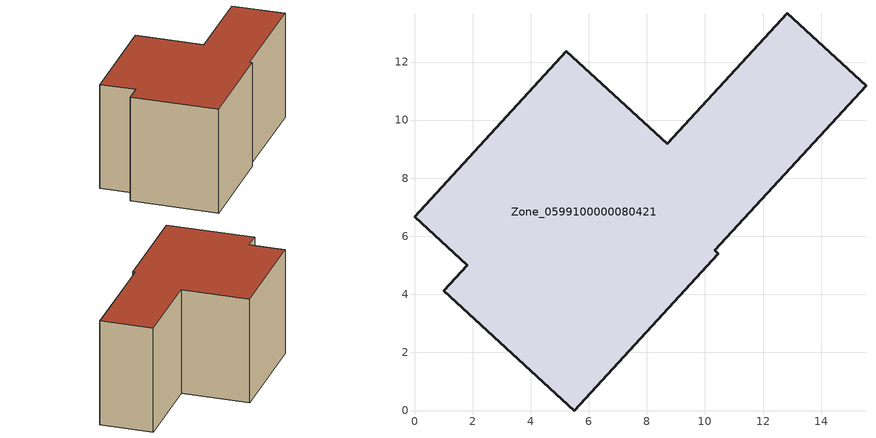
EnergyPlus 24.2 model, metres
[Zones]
Zone_0599100000080421
 floor ground (C_G): 5.49,0 1,4.12 1.82,5 0,6.68 5.23,12.38 8.7,9.18 12.83,13.67 15.55,11.17 10.33,5.52 10.46,5.4 z0
 wall outside (C_F): 1,4.12 5.49,0 10.46,5.4 10.33,5.52 15.55,11.17 12.83,13.67 8.7,9.18 5.23,12.38 0,6.68 1.82,5 1,4.12 z0:7.58
 roof outside (C_R): 10.33,5.52 15.55,11.17 12.83,13.67 8.7,9.18 5.23,12.38 0,6.68 1.82,5 1,4.12 5.49,0 10.46,5.4 z7.58
[BUILDING]
Pand.0599100000080421: North Axis=0; Terrain=City; Loads Convergence Tolerance Value=0.04; Temperature Convergence Tolerance Value=0.4; Solar Distribution=FullExterior; Maximum Number of Warmup Days=25; Minimum Number of Warmup Days=1
[Site:Location]
Rotterdam.The.Hague.AP_ZH_NLD Design_Conditions: Latitude=51.96; Longitude=4.45; Time Zone=1; Elevation=-4.5
[SITE:GROUNDTEMPERATURE:BUILDINGSURFACE]
18, 18, 18, 18, 18, 18, 18, 18, 18, 18, 18, 18
[MATERIAL] Thermal Absorptance=0.9; Solar Absorptance=0.7; Visible Absorptance=0.7
Name | Roughness | Thickness | Conductivity | Density | Specific Heat
G.TI.1975-1991 | MediumSmooth | 0.15 | 0.288461 | 540 | 1210
F.TI.1975-1991 | Rough | 0.3 | 0.230769 | 1920 | 840
R.TI.1975-1991 | MediumRough | 0.2 | 0.153846 | 1500 | 1000
[CONSTRUCTION]
C_G: G.TI.1975-1991
C_F: F.TI.1975-1991
C_R: R.TI.1975-1991
[ZONE]
Zone_0599100000080421: Type=1; Multiplier=1; Ceiling Height=Autocalculate; Volume=Autocalculate; Floor Area=autocalculate; Part of Total Floor Area=Yes
[ZONEINFILTRATION:DESIGNFLOWRATE]
Infil_Zone_0599100000080421: Zone or ZoneList or Space or SpaceList=Zone_0599100000080421; Schedule=AlwaysOn; Design Flow Rate Calculation Method=Flow/Area; Flow Rate per Floor Area=0.003; Constant Term Coefficient=1; Temperature Term Coefficient=0; Velocity Term Coefficient=0; Velocity Squared Term Coefficient=0
[HVACTEMPLATE:ZONE:IDEALLOADSAIRSYSTEM]
Zone_0599100000080421: Maximum Heating Supply Air Temperature=50; Minimum Cooling Supply Air Temperature=13; Maximum Heating Supply Air Humidity Ratio=0.0156; Minimum Cooling Supply Air Humidity Ratio=0.0077; Heating Limit=NoLimit; Cooling Limit=NoLimit; Dehumidification Control Type=ConstantSensibleHeatRatio; Cooling Sensible Heat Ratio=0.7; Dehumidification Setpoint=60; Humidification Control Type=None; Humidification Setpoint=30; Outdoor Air Method=None; Outdoor Air Flow Rate per Person=0.00944; Outdoor Air Flow Rate per Zone Floor Area=0; Outdoor Air Flow Rate per Zone=0; Demand Controlled Ventilation Type=None; Outdoor Air Economizer Type=NoEconomizer; Heat Recovery Type=None; Sensible Heat Recovery Effectiveness=0.7; Latent Heat Recovery Effectiveness=0.65
[ZONECONTROL:THERMOSTAT]
ThermostatControl_Zone_0599100000080421: Zone or ZoneList=Zone_0599100000080421; Control Type Schedule=DualSetpointControlType; Control 1=Thermostat_Zone_0599100000080421; Temperature Difference Between Cutout And Setpoint=0
[THERMOSTATSETPOINT:DUALSETPOINT]
Thermostat_Zone_0599100000080421: Heating Setpoint Temperature Schedule=HeatingSetpoint_Zone_0599100000080421; Cooling Setpoint Temperature Schedule=CoolingSetpoint_Zone_0599100000080421
[SCHEDULE:COMPACT]
HeatingSetpoint_Zone_0599100000080421: Through: 12/31, For: AllDays, Until: 24:00, 21
CoolingSetpoint_Zone_0599100000080421: Through: 12/31, For: AllDays, Until: 24:00, 24
DualSetpointControlType: Through: 12/31, For: AllDays, Until: 24:00, 4
AlwaysOn: Through: 12/31, For: AllDays, Until: 24:00, 1
